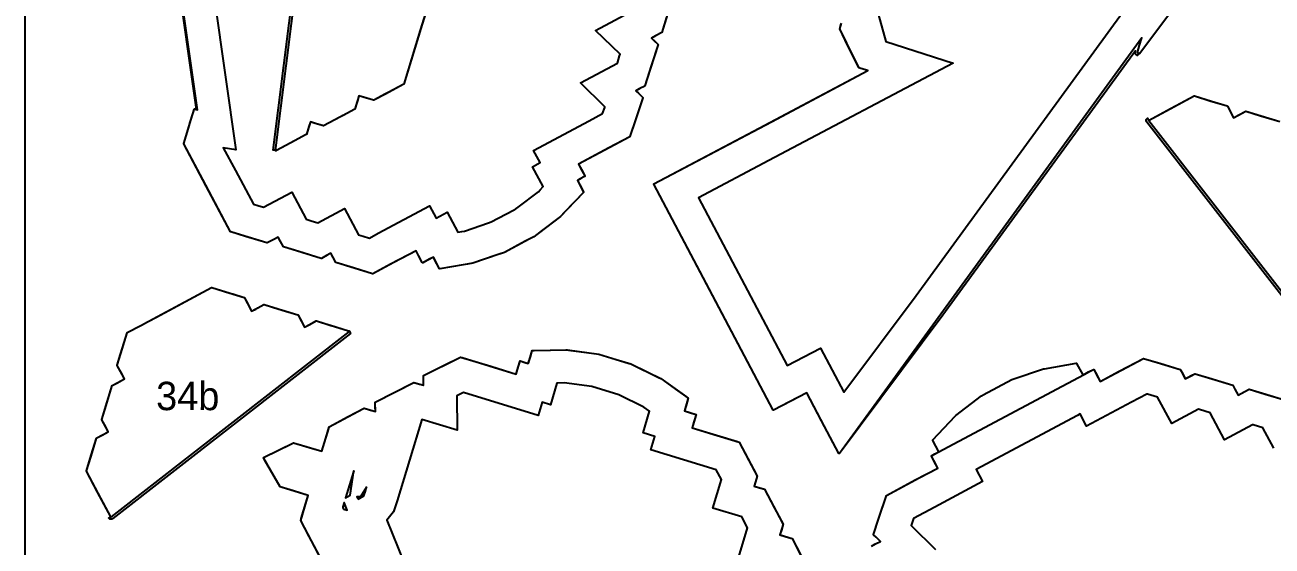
# Model space of a CAD drawing. Header units: millimetres. Extents: x 0 to 500, y 0 to 700.
# Drawn here: x 0 to 263.8, y 175.5 to 285.6 of the extents above; entities that cross this region are included whole.
import ezdxf
from ezdxf.enums import TextEntityAlignment as Align

# ---------------------------------------------------------------- set-up
doc = ezdxf.new("R2010")
doc.units = ezdxf.units.MM
for name, color, linetype in [('CORTE', 1, 'Continuous'), ('GRABADO', 5, 'Continuous'), ('HOJA', 8, 'Continuous')]:
    doc.layers.add(name, color=color, linetype=linetype)

msp = doc.modelspace()

# ---------------------------------------------------------------- linework, layer by layer
at = {"layer": 'CORTE'}
for points in [[(135.69, 287.27), (134.71, 284.05), (134.7, 284.04), (134.7, 284.03), (134.69, 284.02), (134.69, 284.01), (134.68, 284.01), (133.33, 283.29), (132.5, 282.85), (133.02, 282.36), (133.88, 281.53), (133.88, 281.53), (133.89, 281.52), (133.89, 281.52), (133.9, 281.51), (133.9, 281.5), (133.9, 281.5), (133.9, 281.49), (133.9, 281.48), (133.9, 281.47), (133.9, 281.46), (132.25, 276.3), (131.12, 272.75), (131.11, 272.75), (131.11, 272.74), (131.11, 272.73), (131.1, 272.72), (131.09, 272.72), (131.08, 272.71), (129.92, 272.09), (129.22, 271.72), (129.76, 271.19), (130.65, 270.31), (130.65, 270.3), (130.66, 270.3), (130.66, 270.29), (130.67, 270.28), (130.67, 270.27), (130.67, 270.27), (130.67, 270.26), (130.67, 270.25), (130.67, 270.24), (130.67, 270.23), (129.05, 265.37), (127.94, 262.02), (127.94, 262.01), (127.93, 262), (127.92, 261.99), (127.91, 261.99), (127.91, 261.98), (123.46, 259.62), (117.06, 256.2), (117.59, 255.22), (118.4, 253.7), (118.4, 253.69), (118.4, 253.68), (118.41, 253.68), (118.41, 253.67), (118.41, 253.66), (118.41, 253.65), (118.4, 253.64), (118.4, 253.63), (118.39, 253.62), (118.39, 253.61), (118.38, 253.61), (118.37, 253.6), (117.42, 253.09), (116.83, 252.77), (117.75, 251.05), (118.14, 250.31), (118.14, 250.31), (118.15, 250.3), (118.15, 250.29), (118.15, 250.29), (118.15, 250.28), (118.15, 250.27), (118.15, 250.27), (118.15, 250.26), (118.14, 250.25), (118.14, 250.25), (118.14, 250.24), (118.13, 250.23), (114.69, 246.61), (113.27, 245.12), (113.26, 245.12), (109.28, 242.1), (107.64, 240.85), (107.64, 240.84), (105.82, 239.88), (101.41, 237.53), (101.41, 237.53), (101.4, 237.52), (99.45, 236.86), (94.73, 235.24), (94.72, 235.24), (94.72, 235.24), (92.69, 234.89), (87.77, 234.05), (87.77, 234.05), (87.76, 234.05), (87.74, 234.05), (87.74, 234.05), (87.73, 234.06), (87.72, 234.06), (87.72, 234.06), (87.71, 234.07), (87.71, 234.07), (87.7, 234.08), (87.7, 234.08), (86.74, 235.88), (86.38, 236.55), (85.51, 236.09), (84.14, 235.36), (84.14, 235.36), (84.13, 235.35), (84.12, 235.35), (84.11, 235.35), (84.09, 235.35), (84.09, 235.35), (84.08, 235.35), (84.07, 235.36), (84.07, 235.36), (84.06, 235.37), (84.05, 235.37), (84.05, 235.38), (84.04, 235.38), (83.23, 236.91), (82.71, 237.9), (77.33, 235.03), (73.59, 233.04), (73.58, 233.04), (73.57, 233.03), (73.57, 233.03), (73.55, 233.03), (73.54, 233.03), (73.53, 233.03), (68.94, 234.43), (65.78, 235.39), (65.77, 235.4), (65.77, 235.4), (65.76, 235.4), (65.75, 235.41), (65.75, 235.42), (65.74, 235.42), (65.74, 235.43), (65.11, 236.61), (64.71, 237.35), (63.93, 236.93), (62.7, 236.27), (62.69, 236.27), (62.68, 236.27), (62.68, 236.27), (62.67, 236.27), (62.66, 236.27), (62.65, 236.27), (62.65, 236.27), (62.64, 236.27), (57.93, 237.7), (54.69, 238.69), (54.69, 238.69), (54.68, 238.7), (54.67, 238.7), (54.66, 238.71), (54.66, 238.72), (54.65, 238.72), (54.65, 238.73), (53.98, 239.98), (53.56, 240.78), (52.65, 240.3), (51.24, 239.54), (51.23, 239.54), (51.22, 239.54), (51.22, 239.54), (51.21, 239.54), (51.2, 239.53), (51.19, 239.54), (51.18, 239.54), (46.64, 240.92), (43.52, 241.87), (43.52, 241.87), (43.51, 241.88), (43.51, 241.88), (43.5, 241.89), (43.49, 241.89), (43.48, 241.9), (43.48, 241.91), (37.61, 252.93), (33.58, 260.5), (33.57, 260.5), (33.57, 260.51), (33.57, 260.52), (33.57, 260.52), (33.57, 260.53), (33.57, 260.54), (33.57, 260.55), (34.7, 264.28), (35.13, 265.69), (35.49, 266.84), (35.72, 267.55), (35.77, 267.73), (35.77, 267.73), (35.78, 267.75), (35.8, 267.81), (35.8, 267.82), (35.81, 267.83), (35.81, 267.84), (35.82, 267.84), (35.83, 267.85), (35.83, 267.85), (35.84, 267.86), (35.84, 267.86), (35.85, 267.86), (35.86, 267.86), (35.87, 267.87), (35.87, 267.87), (35.88, 267.86), (35.89, 267.86), (35.89, 267.86), (36.23, 267.75), (36.53, 267.65), (13, 431.75)], [(35.62, 322.24), (44.57, 259.21), (41.95, 259.66), (44.53, 254.83), (48.33, 247.72), (49.24, 247.45), (50.48, 247.08), (56.44, 250.25), (59.48, 244.55), (60.55, 244.22), (61.95, 243.81), (67.6, 246.82), (70.57, 241.25), (71.54, 240.96), (72.84, 240.57), (74.73, 241.58), (85.59, 247.37), (86.96, 244.79), (89.27, 246.02), (91.52, 241.79), (92.42, 241.95), (92.99, 242.05), (98.06, 243.78), (98.61, 243.97), (103.34, 246.49), (103.85, 246.76), (104.31, 247.11), (108.58, 250.36), (108.96, 250.75), (109.61, 251.44), (107.36, 255.66), (108.96, 256.52), (107.59, 259.09), (119.34, 265.35), (122.18, 266.87), (122.61, 268.16), (122.66, 268.34), (117.51, 273.41), (125.31, 277.57), (125.78, 279.06), (125.91, 279.46), (120.66, 284.47), (128.85, 288.83)], [(84.76, 288.28), (83.72, 284.86), (80.14, 273.12), (80.14, 273.11), (80.13, 273.1), (80.13, 273.1), (80.13, 273.09), (80.12, 273.08), (80.11, 273.08), (80.11, 273.07), (76.82, 271.32), (76.27, 271.03), (73.79, 269.71), (73.79, 269.71), (73.78, 269.7), (73.77, 269.7), (73.76, 269.7), (73.75, 269.7), (73.74, 269.7), (73.74, 269.7), (72.31, 270.14), (70.64, 270.65), (70.39, 269.8), (70.25, 269.37), (69.79, 267.84), (69.79, 267.84), (69.78, 267.83), (69.78, 267.82), (69.78, 267.82), (69.77, 267.81), (69.76, 267.8), (69.76, 267.8), (69.76, 267.8), (67.18, 266.43), (67.13, 266.4), (66.6, 266.12), (63.17, 264.29), (63.17, 264.29), (63.16, 264.29), (63.15, 264.29), (63.15, 264.28), (63.14, 264.28), (63.13, 264.28), (63.13, 264.29), (63.12, 264.29), (61.44, 264.8), (60.36, 265.13), (60.04, 264.1), (59.55, 262.47), (59.54, 262.47), (59.54, 262.46), (59.54, 262.45), (59.53, 262.45), (59.53, 262.44), (59.52, 262.44), (59.51, 262.43), (59.51, 262.43), (57.04, 261.11), (57.02, 261.1), (53.23, 259.08), (53.11, 259.02), (53.11, 259.02), (53.1, 259.01), (53.09, 259.01), (53.09, 259.01), (53.08, 259.01), (53.07, 259.01), (53.06, 259.01), (53.05, 259.02), (53.05, 259.02), (53.04, 259.02), (53.03, 259.03), (53.03, 259.03), (53.02, 259.03), (53.02, 259.04), (53.01, 259.05), (53.01, 259.05), (53.01, 259.06), (53.01, 259.07), (53, 259.08), (53, 259.08), (53, 259.09), (53, 259.09), (60.93, 322.36)], [(180.45, 287.99), (182.07, 282.1), (196.3, 277.57), (157.35, 256.97), (142.44, 249.09), (150.89, 233.09), (150.89, 233.09), (161.2, 213.6), (168.25, 217.32), (173.2, 207.97), (188.52, 228.42), (249.41, 312.02)], [(256.83, 307.6), (235.72, 279.51), (235.32, 279.72), (235.31, 279.73), (235.31, 279.73), (235.3, 279.73), (235.3, 279.74), (235.29, 279.75), (235.29, 279.75), (235.29, 279.76), (235.28, 279.76), (235.28, 279.77), (235.28, 279.78), (235.28, 279.79), (235.28, 279.8), (235.28, 279.8), (235.28, 279.81), (235.75, 281.35), (236.22, 282.87), (172.24, 195.03), (172.24, 195.02), (172.24, 195.02), (172.23, 195.02), (172.22, 195.01), (172.22, 195.01), (172.21, 195.01), (172.2, 195), (172.2, 195), (172.19, 195), (172.18, 195), (172.18, 195), (172.17, 195), (172.16, 195), (172.15, 195.01), (172.15, 195.01), (172.14, 195.01), (172.14, 195.02), (172.13, 195.02), (172.13, 195.03), (172.12, 195.03), (172.12, 195.04), (169.03, 200.88), (165.34, 207.86), (161.55, 205.86), (158.35, 204.17), (158.35, 204.17), (158.34, 204.16), (158.33, 204.16), (158.33, 204.16), (158.32, 204.16), (158.31, 204.16), (158.3, 204.16), (158.3, 204.16), (158.29, 204.17), (158.28, 204.17), (158.28, 204.17), (158.27, 204.18), (158.27, 204.18), (158.26, 204.19), (158.26, 204.19), (158.25, 204.2), (146.82, 225.82), (133.01, 251.94), (133.01, 251.95), (133, 251.95), (133, 251.96), (133, 251.97), (133, 251.97), (133, 251.98), (133, 251.99), (133.01, 252), (133.01, 252), (133.01, 252.01), (133.01, 252.02), (133.02, 252.02), (133.02, 252.03), (133.03, 252.03), (133.03, 252.04), (133.04, 252.04), (157.87, 265.17), (178.28, 275.96), (177.31, 276.27), (176.37, 276.57), (176.36, 276.57), (176.36, 276.57), (176.35, 276.58), (176.34, 276.58), (176.34, 276.59), (176.33, 276.59), (176.33, 276.6), (176.33, 276.6), (173.8, 281.76), (172.32, 284.78), (172.31, 284.79), (172.31, 284.79), (172.31, 284.8), (172.31, 284.81), (172.31, 284.81), (172.31, 284.82), (172.31, 284.83), (172.31, 284.83), (172.68, 285.99)], [(276.81, 215.04), (237.68, 265.38), (237.68, 265.38), (237.67, 265.39), (237.67, 265.4), (237.67, 265.4), (237.66, 265.41), (237.66, 265.42), (237.66, 265.42), (237.66, 265.43), (237.66, 265.43), (237.66, 265.43), (237.62, 265.45), (242.43, 268), (247.29, 270.6), (247.3, 270.6), (247.31, 270.6), (247.31, 270.6), (247.32, 270.6), (247.33, 270.61), (247.34, 270.6), (247.35, 270.6), (250.82, 269.54), (254.28, 268.49), (254.29, 268.49), (254.3, 268.48), (254.3, 268.48), (254.31, 268.47), (254.32, 268.46), (254.32, 268.46), (254.33, 268.45), (255, 267.19), (255.63, 266), (256.69, 266.57), (258.18, 267.36), (258.18, 267.36), (258.19, 267.37), (258.2, 267.37), (258.21, 267.37), (258.23, 267.37), (258.23, 267.37), (258.23, 267.37), (261.31, 266.43), (265.37, 265.19)], [(62.25, 173.51), (60.13, 177.48), (58.33, 180.87), (59.21, 183.77), (59.93, 186.15), (56.77, 187.11), (53.98, 187.96), (52.08, 191.27), (50.43, 194.15), (53.9, 195.86), (56.83, 197.3), (60.09, 196.31), (62.78, 195.49), (63.62, 198.25), (64.37, 200.7), (68.34, 202.82), (71.73, 204.63), (73.09, 204.21), (74.11, 203.9), (74.09, 204.88), (74.07, 205.85), (78.49, 208.13), (82.25, 210.07), (83.43, 209.71), (84.31, 209.45), (84.3, 210.48), (84.29, 211.5), (88.5, 213.62), (92.09, 215.41), (98.5, 213.46), (103.87, 211.82), (104.31, 213.26), (104.72, 214.61), (105.73, 214.3), (106.46, 214.08), (106.89, 215.49), (107.29, 216.8), (111.15, 216.89), (114.4, 216.97), (118.17, 216.46), (121.39, 216.02), (125.04, 214.91), (128.15, 213.96), (131.57, 212.28), (134.49, 210.85), (137.6, 208.65), (140.29, 206.74), (139.83, 205.21), (139.46, 204.02), (140.74, 203.64), (141.96, 203.26), (141.48, 201.69), (141.11, 200.47), (146.41, 198.86), (151.02, 197.45), (153.09, 193.57), (154.86, 190.25), (154.5, 189.06), (154.22, 188.14), (155.37, 187.79), (156.43, 187.46), (158.56, 183.48), (160.37, 180.08), (159.98, 178.81), (159.68, 177.82), (161.01, 177.42), (162.23, 177.05), (164.27, 173.21)], [(179.04, 175.45), (179.91, 175.92), (180.91, 176.45), (180.14, 177.2), (179.47, 177.86), (179.47, 177.86), (179.47, 177.87), (179.46, 177.88), (179.46, 177.88), (179.46, 177.89), (179.46, 177.9), (179.45, 177.91), (179.45, 177.91), (179.46, 177.93), (179.46, 177.93), (180.66, 181.57), (182.18, 186.14), (182.19, 186.15), (182.19, 186.17), (182.2, 186.17), (182.21, 186.18), (182.22, 186.18), (188.3, 189.43), (193.06, 191.96), (192.33, 193.33), (191.73, 194.47), (191.72, 194.48), (191.72, 194.49), (191.72, 194.49), (191.72, 194.5), (191.72, 194.51), (191.72, 194.52), (191.72, 194.53), (191.72, 194.54), (191.73, 194.55), (191.74, 194.56), (191.74, 194.56), (191.75, 194.57), (192.47, 194.95), (193.3, 195.39), (192.03, 197.78), (191.99, 197.85), (191.98, 197.86), (191.98, 197.87), (191.98, 197.87), (191.98, 197.88), (191.98, 197.89), (191.98, 197.89), (191.98, 197.9), (191.98, 197.91), (191.98, 197.91), (191.98, 197.92), (191.99, 197.93), (191.99, 197.94), (196.71, 202.89), (196.86, 203.05), (196.86, 203.05), (202.31, 207.19), (202.48, 207.32), (202.49, 207.32), (202.68, 207.42), (208.71, 210.64), (208.72, 210.64), (208.72, 210.64), (208.93, 210.71), (215.4, 212.93), (215.4, 212.93), (215.4, 212.93), (215.62, 212.96), (222.36, 214.12), (222.36, 214.12), (222.37, 214.12), (222.38, 214.12), (222.39, 214.11), (222.4, 214.11), (222.4, 214.11), (222.41, 214.1), (222.41, 214.1), (222.42, 214.09), (222.43, 214.09), (222.43, 214.08), (223.74, 211.63), (223.74, 211.62), (224.96, 212.27), (225.98, 212.81), (225.99, 212.81), (226, 212.82), (226, 212.82), (226.02, 212.82), (226.03, 212.82), (226.04, 212.81), (226.04, 212.81), (226.05, 212.81), (226.06, 212.81), (226.07, 212.8), (226.07, 212.8), (226.08, 212.79), (226.08, 212.78), (226.69, 211.64), (227.42, 210.27), (231.42, 212.4), (236.54, 215.13), (236.54, 215.13), (236.55, 215.14), (236.56, 215.14), (236.58, 215.14), (236.59, 215.14), (236.59, 215.14), (240.02, 214.09), (244.35, 212.77), (244.35, 212.77), (244.36, 212.77), (244.36, 212.77), (244.37, 212.76), (244.38, 212.75), (244.39, 212.74), (244.39, 212.74), (244.86, 211.86), (245.41, 210.82), (246.51, 211.4), (247.43, 211.89), (247.43, 211.9), (247.44, 211.9), (247.45, 211.9), (247.45, 211.9), (247.46, 211.9), (247.47, 211.9), (247.48, 211.9), (247.48, 211.9), (251, 210.83), (255.43, 209.48), (255.44, 209.47), (255.45, 209.47), (255.45, 209.46), (255.46, 209.46), (255.47, 209.45), (255.47, 209.44), (255.48, 209.44), (255.98, 208.5), (256.57, 207.39), (257.83, 208.06), (258.89, 208.62), (258.89, 208.63), (258.9, 208.63), (258.91, 208.63), (258.91, 208.63), (258.93, 208.63), (258.94, 208.63), (258.95, 208.63), (262.33, 207.6), (266.6, 206.3)], [(150.95, 173.17), (152.83, 179.34), (151.62, 181.61), (145.48, 183.48), (147.32, 189.52), (146.21, 191.6), (132.37, 195.82), (133.22, 198.61), (130.73, 199.37), (132.12, 203.95), (130.9, 204.81), (125.57, 207.43), (119.89, 209.16), (114.01, 209.96), (112.51, 209.93), (111.12, 205.35), (109.38, 205.88), (108.53, 203.09), (92.72, 207.9), (91.33, 207.2), (91.39, 199.97), (83.94, 202.24), (78.69, 185.04), (77.98, 182.68), (76.53, 180.97), (80.12, 172.07)], [(264.11, 196.14), (261.8, 200.44), (259.74, 201.07), (259.65, 201.1), (253.68, 197.92), (250.65, 203.62), (248.39, 204.31), (248.18, 204.37), (242.53, 201.35), (239.56, 206.91), (237.43, 207.56), (237.3, 207.6), (234.02, 205.85), (224.53, 200.8), (223.16, 203.38), (222.64, 203.09), (201.16, 191.65), (202.53, 189.08), (192.42, 183.69), (187.95, 181.29), (187.46, 179.82), (192.61, 174.75)]]:
    msp.add_lwpolyline(points, dxfattribs=at)
for points in [[(18.19, 181.66), (18.18, 181.62), (15.38, 186.89), (13.03, 191.29), (13.03, 191.3), (13.03, 191.31), (13.03, 191.31), (13.02, 191.32), (13.02, 191.33), (13.03, 191.34), (13.03, 191.35), (13.98, 194.49), (15.14, 198.28), (15.14, 198.29), (15.15, 198.3), (15.15, 198.3), (15.16, 198.31), (15.17, 198.32), (15.17, 198.32), (15.18, 198.33), (16.32, 198.93), (17.63, 199.63), (17.12, 200.59), (16.27, 202.18), (16.27, 202.18), (16.26, 202.19), (16.26, 202.2), (16.26, 202.21), (16.26, 202.23), (16.26, 202.23), (16.26, 202.23), (17.11, 205.02), (18.44, 209.37), (18.44, 209.37), (18.44, 209.38), (18.45, 209.39), (18.45, 209.39), (18.46, 209.4), (18.46, 209.4), (18.47, 209.41), (19.51, 209.96), (21.06, 210.79), (20.57, 211.71), (19.54, 213.64), (19.54, 213.65), (19.53, 213.66), (19.53, 213.66), (19.53, 213.68), (19.53, 213.69), (19.53, 213.69), (19.53, 213.7), (20.24, 216.02), (21.62, 220.54), (21.62, 220.55), (21.63, 220.56), (21.63, 220.56), (21.64, 220.57), (21.65, 220.58), (21.65, 220.58), (24.48, 222.09), (24.51, 222.11), (24.94, 222.33), (24.97, 222.35), (27.71, 223.81), (39.49, 230.09), (39.5, 230.09), (39.5, 230.09), (39.51, 230.09), (39.52, 230.1), (39.53, 230.1), (39.53, 230.1), (39.54, 230.09), (43.42, 228.91), (44.07, 228.72), (46.39, 228.01), (46.39, 228.01), (46.4, 228), (46.41, 228), (46.42, 227.99), (46.42, 227.98), (46.43, 227.98), (46.43, 227.97), (47.04, 226.83), (47.95, 225.12), (48.83, 225.59), (49.27, 225.82), (50.53, 226.5), (50.54, 226.5), (50.55, 226.5), (50.56, 226.5), (50.56, 226.51), (50.57, 226.51), (50.58, 226.5), (50.59, 226.5), (50.59, 226.5), (53.69, 225.56), (53.76, 225.54), (54.4, 225.34), (57.73, 224.33), (57.73, 224.33), (57.74, 224.32), (57.75, 224.32), (57.75, 224.32), (57.76, 224.31), (57.76, 224.3), (57.76, 224.3), (57.77, 224.29), (58.51, 222.9), (59.13, 221.74), (60.23, 222.33), (61.58, 223.05), (61.58, 223.05), (61.59, 223.06), (61.6, 223.06), (61.6, 223.06), (61.61, 223.06), (61.62, 223.06), (61.63, 223.06), (61.63, 223.06), (64.71, 222.12), (64.73, 222.11), (68.42, 220.99), (68.57, 220.94), (68.57, 220.94), (68.58, 220.94), (68.59, 220.93), (68.59, 220.93), (68.6, 220.92), (68.6, 220.92), (68.61, 220.91), (68.61, 220.9), (68.61, 220.9), (68.62, 220.89), (68.62, 220.88), (68.62, 220.88), (68.62, 220.87), (68.62, 220.86), (68.62, 220.86), (68.62, 220.85), (68.61, 220.84), (68.61, 220.84), (68.61, 220.83), (68.6, 220.82), (68.6, 220.82), (68.59, 220.81), (18.26, 181.67), (18.25, 181.67), (18.24, 181.66), (18.24, 181.66), (18.23, 181.66), (18.23, 181.66), (18.22, 181.66), (18.21, 181.66), (18.2, 181.66), (18.19, 181.66)], [(68.75, 186.22), (68.76, 186.22), (68.77, 186.23), (68.77, 186.23), (68.77, 186.23), (68.78, 186.24), (68.79, 186.24), (69.48, 191.14), (67.81, 185.68), (68.75, 186.22)], [(70.48, 185.39), (71.69, 186.08), (71.7, 186.11), (71.7, 186.11), (72, 187.08), (72, 187.08), (72.25, 187.91), (70.94, 185.9), (70.21, 185.85), (70.48, 185.39)], [(67.24, 183.38), (67.47, 183.24), (68.15, 183.03), (67.5, 184.65), (67.21, 183.71), (67.2, 183.45), (67.24, 183.38)]]:
    msp.add_lwpolyline(points, close=True, dxfattribs=at)
at = {"layer": 'GRABADO'}
for points in [[(135.87, 287.87), (134.71, 284.05), (134.7, 284.04), (134.7, 284.03), (134.69, 284.02), (134.69, 284.01), (134.68, 284.01), (133.5, 283.38), (132.5, 282.85), (133.13, 282.25), (133.88, 281.53), (133.88, 281.53), (133.89, 281.52), (133.89, 281.52), (133.9, 281.51), (133.9, 281.5), (133.9, 281.5), (133.9, 281.49), (133.9, 281.48), (133.9, 281.47), (133.9, 281.46), (132.46, 276.95), (131.12, 272.75), (131.11, 272.75), (131.11, 272.74), (131.11, 272.73), (131.1, 272.72), (131.09, 272.72), (131.08, 272.71), (130.07, 272.17), (129.22, 271.72), (129.87, 271.08), (130.65, 270.31), (130.65, 270.3), (130.66, 270.3), (130.66, 270.29), (130.67, 270.28), (130.67, 270.27), (130.67, 270.27), (130.67, 270.26), (130.67, 270.25), (130.67, 270.24), (130.67, 270.23), (129.26, 265.98), (127.94, 262.02), (127.94, 262.01), (127.93, 262), (127.92, 261.99), (127.91, 261.99), (127.91, 261.98), (122.64, 259.18), (117.06, 256.2), (117.69, 255.03), (118.4, 253.7), (118.4, 253.69), (118.4, 253.68), (118.41, 253.68), (118.41, 253.67), (118.41, 253.66), (118.41, 253.65), (118.4, 253.64), (118.4, 253.63), (118.39, 253.62), (118.39, 253.61), (118.38, 253.61), (118.37, 253.6), (117.54, 253.15), (116.83, 252.77), (117.92, 250.72), (118.14, 250.31), (118.14, 250.31), (118.15, 250.3), (118.15, 250.29), (118.15, 250.29), (118.15, 250.28), (118.15, 250.27), (118.15, 250.27), (118.15, 250.26), (118.14, 250.25), (118.14, 250.25), (118.14, 250.24), (118.13, 250.23), (114.05, 245.95), (113.27, 245.12), (113.26, 245.12), (108.55, 241.54), (107.64, 240.85), (107.64, 240.84), (106.63, 240.31), (101.41, 237.53), (101.41, 237.53), (101.4, 237.52), (100.33, 237.16), (94.73, 235.24), (94.72, 235.24), (94.72, 235.24), (93.6, 235.05), (87.77, 234.05), (87.77, 234.05), (87.76, 234.05), (87.74, 234.05), (87.74, 234.05), (87.73, 234.06), (87.72, 234.06), (87.72, 234.06), (87.71, 234.07), (87.71, 234.07), (87.7, 234.08), (87.7, 234.08), (86.56, 236.21), (86.38, 236.55), (85.34, 235.99), (84.14, 235.36), (84.14, 235.36), (84.13, 235.35), (84.12, 235.35), (84.11, 235.35), (84.09, 235.35), (84.09, 235.35), (84.08, 235.35), (84.07, 235.36), (84.07, 235.36), (84.06, 235.37), (84.05, 235.37), (84.05, 235.38), (84.04, 235.38), (83.33, 236.72), (82.71, 237.9), (78.02, 235.4), (73.59, 233.04), (73.58, 233.04), (73.57, 233.03), (73.57, 233.03), (73.55, 233.03), (73.54, 233.03), (73.53, 233.03), (69.52, 234.25), (65.78, 235.39), (65.77, 235.4), (65.77, 235.4), (65.76, 235.4), (65.75, 235.41), (65.75, 235.42), (65.74, 235.42), (65.74, 235.43), (65.19, 236.46), (64.71, 237.35), (63.78, 236.85), (62.7, 236.27), (62.69, 236.27), (62.68, 236.27), (62.68, 236.27), (62.67, 236.27), (62.66, 236.27), (62.65, 236.27), (62.65, 236.27), (62.64, 236.27), (58.53, 237.52), (54.69, 238.69), (54.69, 238.69), (54.68, 238.7), (54.67, 238.7), (54.66, 238.71), (54.66, 238.72), (54.65, 238.72), (54.65, 238.73), (54.07, 239.82), (53.56, 240.78), (52.47, 240.2), (51.24, 239.54), (51.23, 239.54), (51.22, 239.54), (51.22, 239.54), (51.21, 239.54), (51.2, 239.53), (51.19, 239.54), (51.18, 239.54), (47.22, 240.75), (43.52, 241.87), (43.52, 241.87), (43.51, 241.88), (43.51, 241.88), (43.5, 241.89), (43.49, 241.89), (43.48, 241.9), (43.48, 241.91), (38.35, 251.53), (33.58, 260.5), (33.57, 260.5), (33.57, 260.51), (33.57, 260.52), (33.57, 260.52), (33.57, 260.53), (33.57, 260.54), (33.57, 260.55), (34.56, 263.81), (34.94, 265.04), (35.49, 266.84), (35.69, 267.46), (35.78, 267.74), (35.78, 267.74), (35.78, 267.76), (35.8, 267.81), (35.8, 267.82), (35.81, 267.83), (35.81, 267.84), (35.82, 267.84), (35.83, 267.85), (35.83, 267.85), (35.84, 267.86), (35.84, 267.86), (35.85, 267.86), (35.86, 267.86), (35.87, 267.87), (35.87, 267.87), (35.88, 267.86), (35.89, 267.86), (35.89, 267.86), (36.28, 267.74), (27.85, 327.13)], [(84.7, 288.1), (83.61, 284.52), (80.14, 273.12), (80.14, 273.11), (80.13, 273.1), (80.13, 273.1), (80.13, 273.09), (80.12, 273.08), (80.11, 273.08), (80.11, 273.07), (76.91, 271.37), (76.38, 271.09), (73.79, 269.71), (73.79, 269.71), (73.78, 269.7), (73.77, 269.7), (73.76, 269.7), (73.75, 269.7), (73.74, 269.7), (73.74, 269.7), (72.24, 270.16), (70.64, 270.65), (70.4, 269.83), (70.27, 269.42), (69.79, 267.84), (69.79, 267.84), (69.78, 267.83), (69.78, 267.82), (69.78, 267.82), (69.77, 267.81), (69.76, 267.8), (69.76, 267.8), (69.76, 267.8), (67.28, 266.48), (67.22, 266.45), (66.71, 266.18), (63.17, 264.29), (63.17, 264.29), (63.16, 264.29), (63.15, 264.29), (63.15, 264.28), (63.14, 264.28), (63.13, 264.28), (63.13, 264.29), (63.12, 264.29), (61.38, 264.82), (60.36, 265.13), (60.06, 264.15), (59.55, 262.47), (59.54, 262.47), (59.54, 262.46), (59.54, 262.45), (59.53, 262.45), (59.53, 262.44), (59.52, 262.44), (59.51, 262.43), (59.51, 262.43), (57.17, 261.18), (57.15, 261.17), (53.23, 259.08), (53.11, 259.02), (53.11, 259.02), (53.11, 259.02), (53.11, 259.02), (53.1, 259.01), (53.09, 259.01), (53.09, 259.01), (53.09, 259.01), (53.09, 259.01), (53.08, 259.01), (53.08, 259.01), (53.08, 259.01), (53.08, 259.01), (53.07, 259.01), (53.07, 259.01), (53.07, 259.01), (53.07, 259.01), (53.07, 259.01), (53.06, 259.01), (53.06, 259.02), (52.71, 259.12), (52.51, 259.18), (60.43, 322.42)], [(263.31, 316.22), (235.72, 279.51), (235.61, 279.57), (235.3, 279.17), (235.3, 279.17), (235.09, 279.28), (235.06, 279.29), (235.06, 279.3), (235.01, 279.33), (235, 279.33), (234.99, 279.35), (234.98, 279.35), (234.96, 279.37), (234.93, 279.4), (234.92, 279.41), (234.9, 279.43), (234.9, 279.44), (234.86, 279.49), (234.86, 279.49), (234.84, 279.54), (234.84, 279.54), (234.82, 279.58), (234.82, 279.59), (234.8, 279.64), (234.8, 279.65), (234.79, 279.71), (234.79, 279.72), (234.78, 279.74), (234.78, 279.75), (234.78, 279.79), (234.78, 279.83), (234.78, 279.84), (234.79, 279.86), (234.79, 279.87), (234.8, 279.93), (234.8, 279.93), (234.81, 279.95), (234.87, 280.17), (194.15, 224.26), (172.25, 195.03), (172.24, 195.03), (172.24, 195.03), (172.24, 195.03), (172.24, 195.03), (172.24, 195.03), (172.24, 195.03), (172.24, 195.02), (172.24, 195.02), (172.24, 195.02), (172.24, 195.02), (172.23, 195.02), (172.23, 195.02), (172.23, 195.01), (172.23, 195.01), (172.23, 195.01), (172.23, 195.01), (172.22, 195.01), (172.22, 195.01), (172.22, 195.01), (172.22, 195.01), (172.22, 195.01), (172.22, 195.01), (172.22, 195.01), (172.21, 195.01), (172.21, 195.01), (172.21, 195), (172.21, 195), (172.21, 195), (172.2, 195), (172.2, 195), (172.2, 195), (172.2, 195), (172.2, 195), (172.2, 195), (172.19, 195), (172.19, 195), (172.19, 195), (172.19, 195), (172.18, 195), (172.18, 195), (172.18, 195), (172.18, 195), (172.17, 195), (172.17, 195), (172.17, 195), (172.17, 195), (172.17, 195), (172.16, 195), (172.16, 195), (172.16, 195), (172.16, 195.01), (172.16, 195.01), (172.16, 195.01), (172.15, 195.01), (172.15, 195.01), (172.15, 195.01), (172.15, 195.01), (172.14, 195.01), (172.14, 195.01), (172.14, 195.02), (172.14, 195.02), (172.14, 195.02), (172.13, 195.02), (172.13, 195.02), (172.13, 195.02), (172.13, 195.02), (172.13, 195.02), (172.13, 195.03), (172.12, 195.03), (172.12, 195.03), (172.12, 195.04), (172.12, 195.04), (172.12, 195.04), (172.12, 195.04), (168.46, 201.96), (165.34, 207.86), (162.14, 206.17), (158.35, 204.17), (158.35, 204.17), (158.34, 204.16), (158.33, 204.16), (158.33, 204.16), (158.32, 204.16), (158.31, 204.16), (158.3, 204.16), (158.3, 204.16), (158.29, 204.17), (158.28, 204.17), (158.28, 204.17), (158.27, 204.18), (158.27, 204.18), (158.26, 204.19), (158.26, 204.19), (158.25, 204.2), (144.71, 229.82), (133.01, 251.94), (133.01, 251.95), (133, 251.95), (133, 251.96), (133, 251.97), (133, 251.97), (133, 251.98), (133, 251.99), (133.01, 252), (133.01, 252), (133.01, 252.01), (133.01, 252.02), (133.02, 252.02), (133.02, 252.03), (133.03, 252.03), (133.03, 252.04), (133.04, 252.04), (154.08, 263.16), (178.28, 275.96), (177.49, 276.21), (176.37, 276.57), (176.36, 276.57), (176.36, 276.57), (176.35, 276.58), (176.34, 276.58), (176.34, 276.59), (176.33, 276.59), (176.33, 276.6), (176.33, 276.6), (174.07, 281.2), (172.32, 284.78), (172.31, 284.79), (172.31, 284.79), (172.31, 284.8), (172.31, 284.81), (172.31, 284.81), (172.31, 284.82), (172.31, 284.83), (172.31, 284.83), (172.64, 285.86)], [(276.41, 214.75), (237.28, 265.07), (237.27, 265.09), (237.26, 265.1), (237.26, 265.1), (237.23, 265.13), (237.2, 265.17), (237.18, 265.22), (237.16, 265.26), (237.14, 265.31), (237.13, 265.35), (237.13, 265.4), (237.12, 265.45), (237.13, 265.5), (237.13, 265.55), (237.15, 265.59), (237.16, 265.64), (237.18, 265.68), (237.21, 265.73), (237.24, 265.76), (237.27, 265.8), (237.31, 265.83), (237.35, 265.86), (237.39, 265.89), (237.41, 265.9), (237.64, 265.45), (242.2, 267.88), (247.29, 270.6), (247.29, 270.6), (247.3, 270.6), (247.31, 270.6), (247.31, 270.6), (247.32, 270.6), (247.33, 270.61), (247.34, 270.6), (247.35, 270.6), (250.98, 269.49), (254.28, 268.49), (254.29, 268.49), (254.3, 268.48), (254.3, 268.48), (254.31, 268.47), (254.32, 268.46), (254.32, 268.46), (254.33, 268.45), (255.03, 267.13), (255.63, 266), (256.75, 266.6), (258.18, 267.36), (258.18, 267.36), (258.19, 267.37), (258.2, 267.37), (258.21, 267.37), (258.23, 267.37), (258.23, 267.37), (258.23, 267.37), (261.46, 266.38), (265.37, 265.19)], [(62.12, 173.76), (58.33, 180.87), (58.44, 181.26), (59.93, 186.15), (54.41, 187.83), (53.98, 187.96), (50.7, 193.67), (50.43, 194.15), (56.38, 197.08), (56.83, 197.3), (57.26, 197.17), (62.78, 195.49), (64.25, 200.32), (64.37, 200.7), (71.48, 204.49), (71.73, 204.63), (74.11, 203.9), (74.07, 205.85), (81.97, 209.93), (82.25, 210.07), (84.31, 209.45), (84.29, 211.5), (91.82, 215.28), (92.09, 215.41), (92.48, 215.29), (103.87, 211.82), (103.88, 211.84), (104.72, 214.61), (106.46, 214.08), (106.48, 214.16), (107.29, 216.8), (107.73, 216.81), (114.4, 216.97), (114.78, 216.92), (121.39, 216.02), (127.78, 214.07), (128.15, 213.96), (134.14, 211.02), (134.49, 210.85), (139.94, 206.99), (140.29, 206.74), (140.23, 206.54), (139.46, 204.02), (139.47, 204.02), (141.96, 203.26), (141.12, 200.49), (141.11, 200.47), (150.68, 197.56), (151.02, 197.45), (154.73, 190.5), (154.86, 190.25), (154.22, 188.14), (156.43, 187.46), (160.23, 180.33), (160.37, 180.08), (159.68, 177.82), (159.69, 177.82), (162.23, 177.05), (165.89, 170.18)], [(179.04, 175.45), (179.76, 175.84), (180.91, 176.45), (180.03, 177.31), (179.47, 177.86), (179.47, 177.86), (179.47, 177.87), (179.46, 177.88), (179.46, 177.88), (179.46, 177.89), (179.46, 177.9), (179.45, 177.91), (179.45, 177.91), (179.46, 177.93), (179.46, 177.93), (180.46, 180.95), (182.18, 186.14), (182.19, 186.15), (182.19, 186.17), (182.2, 186.17), (182.21, 186.18), (182.22, 186.18), (189.12, 189.86), (193.06, 191.96), (192.23, 193.53), (191.73, 194.47), (191.72, 194.48), (191.72, 194.49), (191.72, 194.49), (191.72, 194.5), (191.72, 194.51), (191.72, 194.52), (191.72, 194.53), (191.72, 194.54), (191.73, 194.55), (191.74, 194.56), (191.74, 194.56), (191.75, 194.57), (192.35, 194.89), (193.15, 195.31), (219.34, 209.27), (223.99, 211.75), (225.14, 212.36), (225.98, 212.81), (225.99, 212.81), (226, 212.82), (226, 212.82), (226.02, 212.82), (226.03, 212.82), (226.04, 212.81), (226.04, 212.81), (226.05, 212.81), (226.06, 212.81), (226.07, 212.8), (226.07, 212.8), (226.08, 212.79), (226.08, 212.78), (226.59, 211.83), (227.42, 210.27), (230.73, 212.03), (236.54, 215.13), (236.54, 215.13), (236.55, 215.14), (236.56, 215.14), (236.58, 215.14), (236.59, 215.14), (236.59, 215.14), (239.44, 214.27), (244.35, 212.77), (244.35, 212.77), (244.36, 212.77), (244.36, 212.77), (244.37, 212.76), (244.38, 212.75), (244.39, 212.74), (244.39, 212.74), (244.78, 212.01), (245.41, 210.82), (246.66, 211.49), (247.43, 211.89), (247.43, 211.9), (247.44, 211.9), (247.45, 211.9), (247.45, 211.9), (247.46, 211.9), (247.47, 211.9), (247.48, 211.9), (247.48, 211.9), (250.4, 211.01), (255.43, 209.48), (255.44, 209.47), (255.45, 209.47), (255.45, 209.46), (255.46, 209.46), (255.47, 209.45), (255.47, 209.44), (255.48, 209.44), (255.89, 208.66), (256.57, 207.39), (258.01, 208.16), (258.89, 208.62), (258.89, 208.63), (258.9, 208.63), (258.91, 208.63), (258.91, 208.63), (258.93, 208.63), (258.94, 208.63), (258.95, 208.63), (261.76, 207.77), (266.6, 206.3)]]:
    msp.add_lwpolyline(points, dxfattribs=at)
for points in [[(13.03, 191.29), (13.03, 191.3), (13.03, 191.31), (13.03, 191.31), (13.02, 191.32), (13.02, 191.33), (13.03, 191.34), (13.03, 191.35), (14.04, 194.66), (15.14, 198.28), (15.14, 198.29), (15.15, 198.3), (15.15, 198.3), (15.16, 198.31), (15.17, 198.32), (15.17, 198.32), (15.18, 198.33), (16.38, 198.97), (17.63, 199.63), (17.09, 200.64), (16.27, 202.18), (16.27, 202.18), (16.26, 202.19), (16.26, 202.2), (16.26, 202.21), (16.26, 202.23), (16.26, 202.23), (16.26, 202.23), (17.16, 205.16), (18.44, 209.37), (18.44, 209.37), (18.44, 209.38), (18.45, 209.39), (18.45, 209.39), (18.46, 209.4), (18.46, 209.4), (18.47, 209.41), (19.56, 209.99), (21.06, 210.79), (20.54, 211.77), (19.54, 213.64), (19.54, 213.65), (19.53, 213.66), (19.53, 213.66), (19.53, 213.68), (19.53, 213.69), (19.53, 213.69), (19.53, 213.7), (20.28, 216.14), (21.62, 220.54), (21.62, 220.55), (21.63, 220.56), (21.63, 220.56), (21.64, 220.57), (21.65, 220.58), (21.65, 220.58), (24.63, 222.17), (24.66, 222.19), (25.11, 222.43), (25.15, 222.44), (28.02, 223.98), (39.49, 230.09), (39.5, 230.09), (39.5, 230.09), (39.51, 230.09), (39.52, 230.1), (39.53, 230.1), (39.53, 230.1), (39.54, 230.09), (43.32, 228.94), (43.94, 228.75), (46.39, 228.01), (46.39, 228.01), (46.4, 228), (46.41, 228), (46.42, 227.99), (46.42, 227.98), (46.43, 227.98), (46.43, 227.97), (47.07, 226.77), (47.95, 225.12), (48.8, 225.57), (49.22, 225.8), (50.53, 226.5), (50.54, 226.5), (50.55, 226.5), (50.56, 226.5), (50.56, 226.51), (50.57, 226.51), (50.58, 226.5), (50.59, 226.5), (50.59, 226.5), (53.59, 225.59), (53.65, 225.57), (54.27, 225.38), (57.73, 224.33), (57.73, 224.33), (57.74, 224.32), (57.75, 224.32), (57.75, 224.32), (57.76, 224.31), (57.76, 224.3), (57.76, 224.3), (57.77, 224.29), (58.54, 222.85), (59.13, 221.74), (60.18, 222.31), (61.58, 223.05), (61.58, 223.05), (61.59, 223.06), (61.6, 223.06), (61.6, 223.06), (61.61, 223.06), (61.62, 223.06), (61.63, 223.06), (61.63, 223.06), (64.57, 222.16), (64.6, 222.15), (68.42, 220.99), (68.57, 220.94), (68.57, 220.94), (68.57, 220.94), (68.58, 220.94), (68.58, 220.94), (68.59, 220.94), (68.59, 220.93), (68.59, 220.93), (68.59, 220.93), (68.6, 220.93), (68.6, 220.92), (68.6, 220.92), (68.6, 220.92), (68.6, 220.92), (68.6, 220.92), (68.6, 220.92), (68.6, 220.92), (68.6, 220.92), (68.61, 220.91), (68.61, 220.91), (68.81, 220.54), (68.88, 220.41), (18.56, 181.28), (18.53, 181.25), (18.53, 181.25), (18.51, 181.24), (18.5, 181.23), (18.48, 181.23), (18.46, 181.2), (18.41, 181.18), (18.37, 181.16), (18.32, 181.14), (18.28, 181.13), (18.23, 181.13), (18.18, 181.12), (18.13, 181.13), (18.08, 181.13), (18.03, 181.15), (17.99, 181.16), (17.95, 181.18), (17.9, 181.21), (17.86, 181.24), (17.83, 181.27), (17.8, 181.31), (17.77, 181.35), (17.74, 181.39), (17.73, 181.41), (18.18, 181.64), (15.5, 186.66), (13.03, 191.29)], [(68.75, 186.22), (68.76, 186.22), (68.77, 186.23), (68.77, 186.23), (68.78, 186.23), (68.78, 186.23), (68.79, 186.24), (68.8, 186.25), (68.8, 186.25), (68.8, 186.25), (69.55, 191.38), (67.81, 185.68), (68.75, 186.22)], [(70.48, 185.39), (71.67, 186.07), (71.68, 186.1), (71.7, 186.11), (72, 187.08), (72, 187.1), (72.24, 187.89), (70.95, 185.9), (70.21, 185.85), (70.48, 185.39)], [(67.24, 183.38), (67.47, 183.24), (68.15, 183.03), (67.5, 184.65), (67.22, 183.73), (67.21, 183.71), (67.2, 183.45), (67.24, 183.38)]]:
    msp.add_lwpolyline(points, close=True, dxfattribs=at)
at = {"layer": 'HOJA'}
msp.add_lwpolyline([(0, 0), (500, 0), (500, 700), (0, 700)], close=True, dxfattribs=at)

# ---------------------------------------------------------------- texts
at = {"layer": 'GRABADO'}
msp.add_text('34b', height=6, dxfattribs=at).set_placement((34.43, 207.19), align=Align.MIDDLE_CENTER)

doc.saveas('drawing.dxf')
